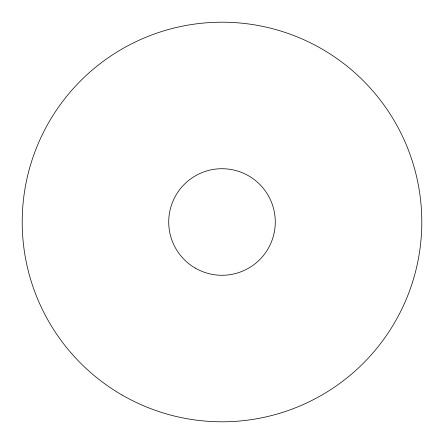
<?xml version="1.0" encoding="UTF-8"?>
<svg xmlns="http://www.w3.org/2000/svg" width="444" height="444" viewBox="0 0 444 444"><rect width="100%" height="100%" fill="white"/><g stroke="black" fill="none" stroke-linecap="round" stroke-linejoin="round"><path stroke-width="0.67" d="M122.1 395.032A199.8 199.8 0 0 0 421.8 222A199.8 199.8 0 0 0 122.1 48.968A199.8 199.8 0 0 0 122.1 395.032M195.36 268.143A53.28 53.28 0 0 0 275.28 222A53.28 53.28 0 0 0 195.36 175.857A53.28 53.28 0 0 0 195.36 268.143"/></g></svg>
